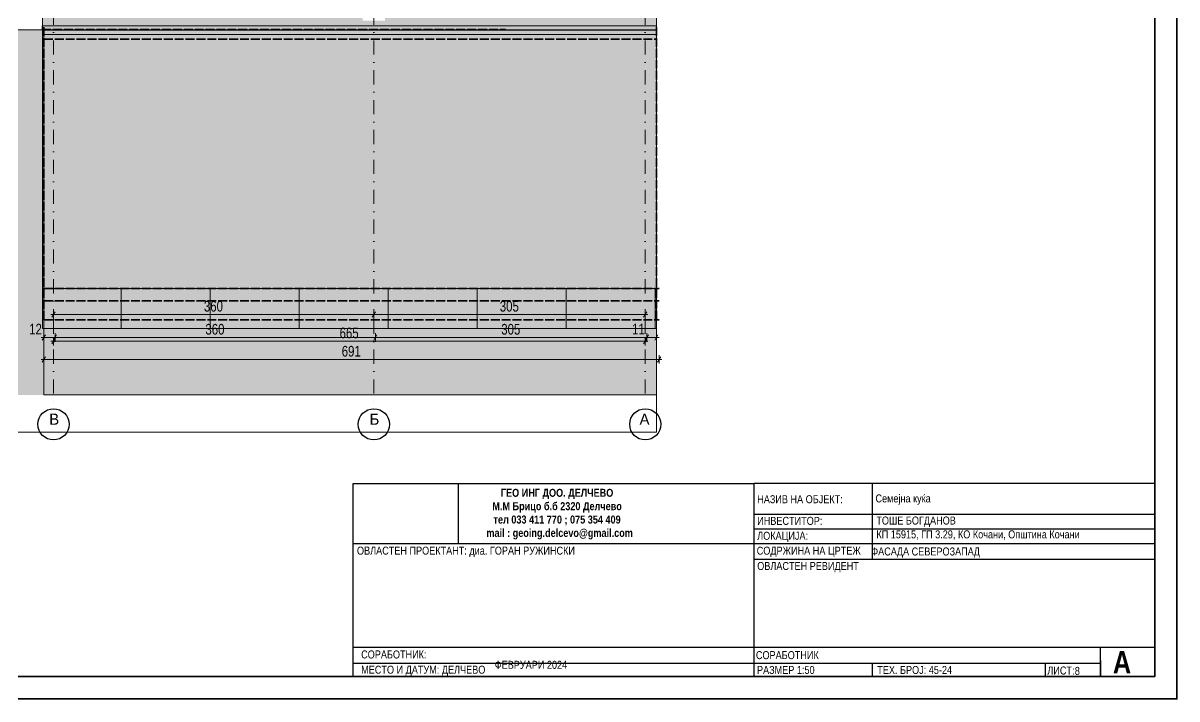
# Model space of a CAD drawing. Extents: x -1929 to 256751, y -18317 to 36108.
# Drawn here: x 221718 to 234685, y 2225 to 9815 of the extents above; entities that cross this region are included whole.
import ezdxf

# ---------------------------------------------------------------- set-up
doc = ezdxf.new("R2010")
doc.units = 0
doc.header["$LTSCALE"] = 5
doc.header["$MEASUREMENT"] = 0
doc.linetypes.add('- Осеви линии', pattern=[670.277762, 317.5, -176.388889, 0, -176.388874])
doc.linetypes.add('- Скирити линии', pattern=[245, 200, -45])
for name, color, linetype, lineweight in [('1', 8, 'Continuous', 13), ('129', 255, 'Continuous', 0), ('41', 7, 'Continuous', 35), ('46', 9, 'Continuous', 35), ('7', 7, 'Continuous', 25), ('85', 252, 'Continuous', 20)]:
    doc.layers.add(name, color=color, linetype=linetype, lineweight=lineweight)
for name, color, linetype, lineweight, true_color in [('4', 7, 'Continuous', 20, 0x3e3e3e), ('87', 7, 'Continuous', 20, 0x6a6a6a), ('88', 7, 'Continuous', 20, 0x5e5e5e), ('89', 7, 'Continuous', 20, 0x111111)]:
    doc.layers.add(name, color=color, linetype=linetype, lineweight=lineweight, true_color=true_color)
doc.layers.add('4 _ - Фрагмент - Разрез.2D Elements', color=7, linetype='Continuous')
doc.layers.add('RGB colored ARCHICAD elements', color=7, linetype='Continuous')
doc.styles.add('GENERATED_STYLE_4', font='arial.ttf')
doc.styles.add('GENERATED_STYLE_5', font='arialbd.ttf')
doc.styles.add('GENERATED_STYLE_6', font='Cambria Math.ttf')

msp = doc.modelspace()

# ---------------------------------------------------------------- hatches: boundary and pattern name
at = {"linetype": 'Continuous', "lineweight": 0, "true_color": 0xb5b5b5}
msp.add_hatch(color=253, dxfattribs=at).paths.add_polyline_path([(228835.2, 9738), (220456.8, 9738), (220456.8, 5639.9), (228835.2, 5639.9)])
at = {"linetype": 'Continuous', "lineweight": 0}
msp.add_hatch(color=256, dxfattribs=at).paths.add_polyline_path([(221931.6, 9784), (221931.6, 9735.9), (228835.2, 9735.9), (228835.2, 9784)])
at = {"layer": '1', "linetype": 'Continuous', "lineweight": 13, "true_color": 0x2a2a2a}
msp.add_hatch(color=250, dxfattribs=at).paths.add_polyline_path([(221935.2, 9735.9), (221935.2, 9687.8), (228835.2, 9687.8), (228835.2, 9735.9)])
at = {"layer": '89', "linetype": 'Continuous', "lineweight": 20, "true_color": 0x222222}
h = msp.add_hatch(dxfattribs=at)
h.set_pattern_fill('GRID_100X100_0001', color=250, scale=50.000024, style=0, pattern_type=2)
h.set_pattern_definition([(180, (226820.7, 9984), (0, 1000), []), (90, (226820.7, 9984), (1000, 0), [])])
h.paths.add_polyline_path([(228835.2, 6834), (221935.2, 6834), (221935.2, 6384), (228835.2, 6384)])
at = {"layer": 'RGB colored ARCHICAD elements', "linetype": 'Continuous', "lineweight": 0, "true_color": 0xf2eee3}
for points in [[(221935.2, 9984), (221935.2, 6834), (222185.2, 6834), (222185.2, 9984)], [(222185.2, 9984), (222185.2, 9634), (225535.2, 9634), (225535.2, 9984)], [(225785.2, 9634), (228585.2, 9634), (228585.2, 9984), (225785.2, 9984)], [(228585.2, 9984), (228585.2, 6834), (228835.2, 6834), (228835.2, 9984)], [(225535.2, 9844), (225535.2, 6834), (225785.2, 6834), (225785.2, 9844)], [(222185.2, 9634), (222185.2, 6834), (225535.2, 6834), (225535.2, 9634)], [(225785.2, 6834), (228585.2, 6834), (228585.2, 9634), (225785.2, 9634)]]:
    msp.add_hatch(color=7, dxfattribs=at).paths.add_polyline_path(points)
at = {"layer": 'RGB colored ARCHICAD elements', "linetype": 'Continuous', "lineweight": 0, "true_color": 0x7f7f7f}
msp.add_hatch(color=8, dxfattribs=at).paths.add_polyline_path([(228835.2, 6834), (221935.2, 6834), (221935.2, 6384), (228835.2, 6384)])

# ---------------------------------------------------------------- linework, layer by layer
at = {"layer": '1', "color": 250, "linetype": 'Continuous', "lineweight": 13, "true_color": 0x2a2a2a, "flags": 128}
for points in [[(221931.6, 9784), (228835.2, 9784), (228835.2, 9735.9), (221931.6, 9735.9)], [(221935.2, 9735.9), (228835.2, 9735.9), (228835.2, 9687.8), (221935.2, 9687.8)]]:
    msp.add_lwpolyline(points, close=True, dxfattribs=at)
at = {"layer": '129', "color": 255, "linetype": 'Continuous', "lineweight": 0, "flags": 128}
msp.add_lwpolyline([(220456.8, 9738), (228835.2, 9738), (228835.2, 5219.9), (220456.8, 5219.9)], dxfattribs=at)
msp.add_lwpolyline([(221951.9, 9687.8), (228835.2, 9687.8), (228835.2, 5639.9), (221951.9, 5639.9)], close=True, dxfattribs=at)
at = {"layer": '4', "linetype": '- Осеви линии', "lineweight": 20, "ltscale": 0.1}
for p, q in [((222060.2, 14984), (222060.2, 6484)), ((225660.2, 14984), (225660.2, 6484)), ((228710.2, 14984), (228710.2, 6484)), ((222060.2, 6484), (222060.2, 5484)), ((225660.2, 6484), (225660.2, 5484)), ((228710.2, 6484), (228710.2, 5484))]:
    msp.add_line(p, q, dxfattribs=at)
at = {"layer": '4', "color": 250, "linetype": '- Осеви линии', "lineweight": 20, "true_color": 0x2a2a2a}
for p in [(222060.2, 6484), (222060.2, 6484), (225660.2, 6484), (225660.2, 6484), (228710.2, 6484), (228710.2, 6484)]:
    msp.add_point(p, dxfattribs=at)
at = {"layer": '41', "color": 7, "linetype": 'Continuous', "lineweight": 35, "ltscale": 0.1, "flags": 128}
for points in [[(234685, 17075.4), (213685, 17075.4), (213685, 2225.4), (234685, 2225.4)], [(234435, 16825.4), (214935, 16825.4), (214935, 2475.4), (234435, 2475.4)]]:
    msp.add_lwpolyline(points, close=True, dxfattribs=at)
at = {"layer": '41', "color": 250, "linetype": '- Скирити линии', "lineweight": 35, "ltscale": 0.1, "true_color": 0x2a2a2a, "flags": 128}
for points in [[(221931.6, 9742.1), (227139.2, 9742.1)], [(221951.9, 6484), (221951.9, 9784)], [(228835.2, 6485.9), (228835.2, 9785.9)], [(221951.9, 9634), (228835.2, 9634)], [(221951.9, 6834), (228865.9, 6834)], [(221951.9, 6694), (228865.9, 6694)], [(221951.9, 6484), (228865.9, 6484)]]:
    msp.add_lwpolyline(points, dxfattribs=at)
at = {"layer": '7', "color": 7, "linetype": 'Continuous', "lineweight": 25}
for p, q in [((234428.3, 4642.6), (229933.8, 4642.6)), ((229933.8, 2475.4), (229933.8, 4642.6)), ((229933.8, 3796.5), (234428.3, 3796.5)), ((231261.8, 2627.1), (231261.8, 2475.4)), ((233205.7, 2627.1), (233205.7, 2475.4))]:
    msp.add_line(p, q, dxfattribs=at)
at = {"layer": '7', "color": 7, "linetype": 'Continuous', "lineweight": 25, "flags": 128}
for points in [[(225428.3, 4642.6), (229933.8, 4642.6)], [(225428.3, 2475.4), (225428.3, 4642.6), (229933.8, 4642.6)], [(226607.1, 4642.6), (226607.1, 3975.1)], [(231261.8, 4642.6), (231261.8, 3796.5)], [(229933.8, 4301.8), (234428.3, 4301.8)], [(229933.8, 4136.8), (234428.3, 4136.8)], [(225428.3, 3971.8), (229933.8, 3971.8)], [(229933.8, 3971.8), (234428.3, 3971.8)], [(225428.3, 2807.6), (234428.3, 2807.6)], [(233825.2, 2657.6), (233825.2, 2475.4), (233825.2, 2807.6)], [(225428.3, 2627.1), (233825.2, 2627.1)], [(225428.3, 2475.4), (234428.3, 2475.4)]]:
    msp.add_lwpolyline(points, dxfattribs=at)
at = {"layer": '7', "linetype": 'Continuous', "lineweight": 25}
for centre in [(222060.2, 5309), (225660.2, 5309), (228710.2, 5309)]:
    msp.add_circle(centre, 175, dxfattribs=at)
at = {"layer": '85', "linetype": 'Continuous', "lineweight": 20}
for p, q in [((222029.6, 6542.5), (222060.2, 6542.5)), ((222078.2, 6573.8), (222042.1, 6511.3)), ((222060.2, 6495.7), (222060.2, 6589.4)), ((222060.2, 6542.5), (225660.2, 6542.5)), ((225678.2, 6573.8), (225642.1, 6511.3)), ((225660.2, 6495.7), (225660.2, 6589.4)), ((225660.2, 6542.5), (228710.2, 6542.5)), ((228692.1, 6511.3), (228728.2, 6573.8)), ((228710.2, 6495.7), (228710.2, 6589.4)), ((228710.2, 6542.5), (228740.7, 6542.5)), ((221921.3, 6284.1), (221951.9, 6284.1)), ((221969.9, 6315.4), (221933.8, 6252.9)), ((221951.9, 6237.2), (221951.9, 6331)), ((221951.9, 6284.1), (222076.9, 6284.1)), ((222029.6, 6242.5), (222060.2, 6242.5)), ((222078.2, 6273.8), (222042.1, 6211.3)), ((222094.9, 6315.4), (222058.8, 6252.9)), ((222060.2, 6195.7), (222060.2, 6289.4)), ((222060.2, 6242.5), (228710.2, 6242.5)), ((222076.9, 6237.2), (222076.9, 6331)), ((222076.9, 6284.1), (225676.9, 6284.1)), ((225694.9, 6315.4), (225658.8, 6252.9)), ((225676.9, 6237.2), (225676.9, 6331)), ((225676.9, 6284.1), (228726.9, 6284.1)), ((228692.1, 6211.3), (228728.2, 6273.8)), ((228744.9, 6315.4), (228708.8, 6252.9)), ((228710.2, 6195.7), (228710.2, 6289.4)), ((228710.2, 6242.5), (228740.7, 6242.5)), ((228726.9, 6237.2), (228726.9, 6331)), ((228726.9, 6284.1), (228835.2, 6284.1)), ((228817.1, 6252.9), (228853.2, 6315.4)), ((228835.2, 6237.2), (228835.2, 6331)), ((228835.2, 6284.1), (228865.7, 6284.1)), ((221921.3, 6037.2), (221951.9, 6037.2)), ((221969.9, 6068.5), (221933.8, 6006)), ((221951.9, 5990.4), (221951.9, 6084.1)), ((221951.9, 6037.2), (228865.9, 6037.2)), ((228847.9, 6006), (228884, 6068.5)), ((228865.9, 5990.4), (228865.9, 6084.1)), ((228865.9, 6037.2), (228896.5, 6037.2))]:
    msp.add_line(p, q, dxfattribs=at)
at = {"layer": '87', "color": 250, "linetype": 'Continuous', "lineweight": 20, "true_color": 0x2a2a2a}
for p, q in [((222185.2, 6834), (225535.2, 6834)), ((225785.2, 6834), (228585.2, 6834))]:
    msp.add_line(p, q, dxfattribs=at)
at = {"layer": '88', "color": 250, "linetype": 'Continuous', "lineweight": 20, "true_color": 0x2a2a2a}
for p, q in [((221935.2, 6834), (221935.2, 9984)), ((228835.2, 6834), (228835.2, 9984)), ((221935.2, 6834), (222185.2, 6834)), ((225535.2, 6834), (225785.2, 6834)), ((228585.2, 6834), (228835.2, 6834))]:
    msp.add_line(p, q, dxfattribs=at)
at = {"layer": '89', "color": 250, "linetype": 'Continuous', "lineweight": 20, "true_color": 0x222222}
for p, q in [((221935.2, 6384), (221935.2, 6834)), ((228835.2, 6384), (228835.2, 6834)), ((221935.2, 6384), (228835.2, 6384))]:
    msp.add_line(p, q, dxfattribs=at)

# ---------------------------------------------------------------- texts
at = {"layer": '1', "linetype": 'Continuous', "lineweight": 13, "style": 'GENERATED_STYLE_6'}
for s, insert, char_height, attachment_point in [('\\A1;{\\W0.800000x;\\pql;\\fCentury Gothic|b0|i0|c0|p34;360}', (223750.2, 6573.5), 120, 7), ('\\A1;{\\W0.800000x;\\pql;\\fCentury Gothic|b0|i0|c0|p34;305}', (227075.2, 6573.5), 120, 7), ('\\A1;{\\W0.800000x;\\pql;\\fCentury Gothic|b0|i0|c0|p34;12}', (221786.4, 6318.1), 120, 7), ('\\A1;{\\W0.800000x;\\pql;\\fCentury Gothic|b0|i0|c0|p34;360}', (223766.9, 6315.1), 120, 7), ('\\A1;{\\W0.800000x;\\pql;\\fCentury Gothic|b0|i0|c0|p34;665}', (225275.2, 6273.5), 120, 7), ('\\A1;{\\W0.800000x;\\pql;\\fCentury Gothic|b0|i0|c0|p34;305}', (227091.9, 6315.1), 120, 7), ('\\A1;{\\W0.800000x;\\pql;\\fCentury Gothic|b0|i0|c0|p34;11}', (228561.4, 6318.1), 120, 7), ('\\A1;{\\W0.800000x;\\pql;\\fCentury Gothic|b0|i0|c0|p34;691}', (225298.9, 6068.2), 120, 7), ('\\A1;{\\pql;\\pt0;\\fCentury Gothic|b0|i0|c0|p34;В}', (222012.1, 5429.2), 125, 1), ('\\A1;{\\pql;\\pt0;\\fCentury Gothic|b0|i0|c0|p34;Б}', (225612.1, 5429.2), 125, 1), ('\\A1;{\\pql;\\pt0;\\fCentury Gothic|b0|i0|c0|p34;А}', (228646.2, 5429.2), 125, 1)]:
    msp.add_mtext(s, dxfattribs=dict(at, insert=insert, char_height=char_height, attachment_point=attachment_point))
at = {"layer": '4 _ - Фрагмент - Разрез.2D Elements', "linetype": 'Continuous', "lineweight": 35, "char_height": 90}
for s, insert, attachment_point, style in [('\\A1;\\pxqc;{\\fCentury Gothic|b1|i0|c204|p34;\\W0.85;ГЕО ИНГ ДОО. ДЕЛЧЕВО\\PМ.М Брицо б.б 2320 Делчево \\Pтел 033 411 770 ; 075 354 409 \\P  mail : geoing.delcevo@gmail.com}', (227719.2, 4300.9), 5, 'GENERATED_STYLE_5'), ('\\A1;{\\W0.850000x;\\pql;\\fCentury Gothic|b0|i0|c204|p34;КП 15915, ГП 3.29, КО Кочани, Општина Кочани\\P\\pql;\\fCentury Gothic|b0|i0|c204|p34;}', (231307.9, 4064.8), 4, 'GENERATED_STYLE_4'), ('\\A1;{\\W0.850000x;\\pql;\\fCentury Gothic|b0|i0|c204|p34;ОВЛАСТЕН РЕВИДЕНТ\\P\\pqc;\\fCentury Gothic|b0|i0|c204|p34;}', (229968.3, 3705), 4, 'GENERATED_STYLE_4')]:
    msp.add_mtext(s, dxfattribs=dict(at, insert=insert, attachment_point=attachment_point, style=style))
at = {"layer": '41', "color": 7, "linetype": 'Continuous', "lineweight": 35, "char_height": 90, "attachment_point": 4, "style": 'GENERATED_STYLE_4'}
for s, insert in [('\\A1;{\\W0.850000x;\\pql;\\fCentury Gothic|b0|i0|c204|p34;НАЗИВ НА ОБЈЕКТ:}', (229968.3, 4467.2)), ('\\A1;{\\W0.850000x;\\pql;\\fCentury Gothic|b0|i0|c204|p34;Семејна куќа}', (231297.5, 4463.4)), ('\\A1;{\\W0.850000x;\\pql;\\fCentury Gothic|b0|i0|c204|p34;ИНВЕСТИТОР:}', (229968.3, 4224.2)), ('\\A1;{\\W0.850000x;\\pql;\\fCentury Gothic|b0|i0|c204|p34;ТОШЕ БОГДАНОВ}', (231306.7, 4215.5)), ('\\A1;{\\W0.850000x;\\pql;\\fCentury Gothic|b0|i0|c204|p34;ЛОКАЦИЈА:}', (229968.3, 4044.4)), ('\\A1;{\\W0.850000x;\\pql;\\fCentury Gothic|b0|i0|c204|p34;ОВЛАСТЕН ПРОЕКТАНТ: диа. \\fCentury Gothic|b0|i0|c204|p34;ГОРАН РУЖИНСКИ}', (225470.5, 3877.5)), ('\\A1;{\\W0.850000x;\\pql;\\fCentury Gothic|b0|i0|c204|p34;СОДРЖИНА НА ЦРТЕЖ}', (229962.9, 3876.6)), ('\\A1;{\\W0.850000x;\\pql;\\fCentury Gothic|b0|i0|c204|p34;СОРАБОТНИК:}', (225517.3, 2724)), ('\\A1;{\\W0.850000x;\\pql;\\fCentury Gothic|b0|i0|c204|p34;СОРАБОТНИК}', (229953.6, 2716.4)), ('\\A1;{\\W0.850000x;\\pql;\\fCentury Gothic|b0|i0|c204|p34;МЕСТО И ДАТУМ: ДЕЛЧЕВО}', (225517.3, 2540.3)), ('\\A1;{\\W0.850000x;\\pql;\\fCentury Gothic|b0|i0|c204|p34;ФЕВРУАРИ 2024\\P\\pql;\\fCentury Gothic|b0|i0|c204|p34;}', (227018.9, 2607.6)), ('\\A1;{\\W0.850000x;\\pql;\\fCentury Gothic|b0|i0|c204|p34;РАЗМЕР 1:50}', (229965.9, 2549.7)), ('\\A1;{\\W0.850000x;\\pql;\\fCentury Gothic|b0|i0|c204|p34;ТЕХ. БРОЈ: \\fCentury Gothic|b0|i0|c204|p34;45-24}', (231317.4, 2549.7)), ('\\A1;{\\W0.850000x;\\pql;\\fCentury Gothic|b0|i0|c204|p34;ЛИСТ: }', (233229.2, 2543.5))]:
    msp.add_mtext(s, dxfattribs=dict(at, insert=insert))
at = {"layer": '46', "color": 254, "linetype": 'Continuous', "lineweight": 35, "attachment_point": 4}
for s, insert, char_height, style in [('\\A1;{\\W0.850000x;\\pql;\\fCentury Gothic|b0|i0|c204|p34;ФАСАДА \\fCentury Gothic|b0|i0|c204|p34;СЕВЕРОЗАПАД}', (231249.7, 3867.9), 90, 'GENERATED_STYLE_4'), ('\\A1;{\\W0.850000x;\\pql;\\fCentury Gothic|b1|i0|c204|p34;А}', (233965.3, 2636.5), 250, 'GENERATED_STYLE_5'), ('\\A1;{\\W0.850000x;\\pql;\\fCentury Gothic|b0|i0|c204|p34;8}', (233537.1, 2539.2), 90, 'GENERATED_STYLE_4')]:
    msp.add_mtext(s, dxfattribs=dict(at, insert=insert, char_height=char_height, style=style))

doc.saveas('drawing.dxf')
